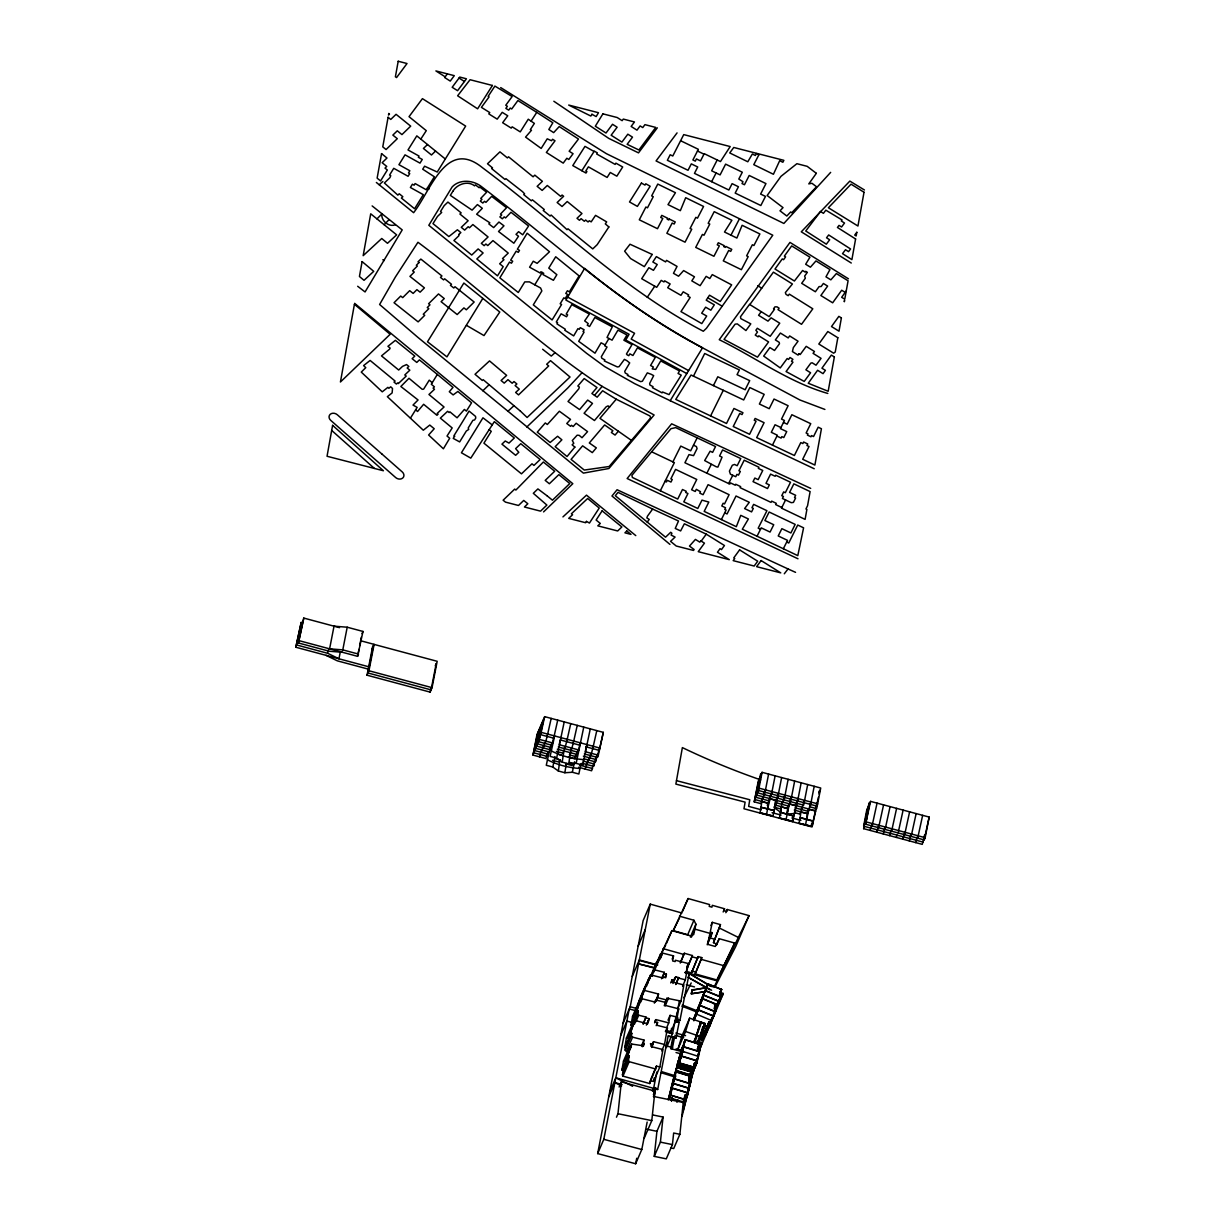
<?xml version="1.0" encoding="UTF-8"?>
<svg xmlns="http://www.w3.org/2000/svg" width="1225" height="1225" viewBox="0 0 1225 1225"><rect width="100%" height="100%" fill="white"/><g stroke="black" fill="none" stroke-linecap="round" stroke-linejoin="round"><path stroke-width="1.5" d="M555.109 758.52L560.009 759.822L558.34 771L564.863 772.745L572.335 772.255L578.843 774.001L581.063 763.527M564.572 747.173L562.183 762.088L568.691 763.833L576.163 763.359L582.687 765.104L590.282 728.86M566.317 763.466L564.863 772.745M571.08 748.919L568.691 763.833M761.016 807.275L774.139 810.537L761.016 807.275L762.425 797.628M768.841 799.91L767.539 809.021L768.121 803.34L761.598 801.594M777.584 795.592L778.549 793.371L775.103 808.316L780.662 812.282L793.586 815.988L780.57 812.497L781.152 806.831L787.66 808.577L787.078 814.242L788.487 804.595M793.693 815.773L792.514 821.485L779.483 817.994L781.979 802.85M818.392 797.291L813.14 821.225L800.109 817.733L801.41 808.638M805.637 824.747L808.025 809.832M616.466 1117.2L617.967 1113.724L621.351 1081.813L654.931 1091.092L651.792 1120.615L644.304 1137.979M653.354 1096.406L683.259 1102.5L679.875 1134.289L673.658 1133.018L672.433 1144.594L666.293 1158.85L654.257 1156.385L656.922 1131.303L663.062 1117.047L653.078 1115.01M654.257 1156.385L660.397 1142.144L663.062 1117.047M668.268 1035.845L676.093 1037.897L668.084 1036.258L657.687 1089.5L653.614 1088.412L656.83 1071.952M643.125 1024.268L646.019 1017.087L638.7 1015.219L637.704 1013.856L638.225 1010.916L637.23 1010.656L630.997 1025.126L631.993 1025.386M675.802 984.533L678.65 977.596L675.787 976.861L673.413 980.735M651.7 976.248L656.937 961.457L658.269 961.793L659.019 957.521L659.969 957.766L660.643 953.862L662.204 954.26L662.434 953.05L673.52 955.883L672.617 960.951L675.159 961.594L675.404 960.247L688.251 963.524L685.357 979.816L682.601 986.248M647.336 1024.207L649.128 1018.664L645.897 1017.837M646.662 986.018L650.613 974.87L663.108 978.04L663.276 977.091L665.742 977.718L666.4 974.151L664.103 973.553L662.021 978.377M656.508 1000.978L658.56 994.042L644.427 990.428L633.938 1016.704L632.544 1016.367L630.997 1025.126M674.791 977.519L674.317 980.276L672.066 979.709L670.688 982.925M624.735 1047.528L630.967 1033.058L631.809 1033.272L625.577 1047.743L624.735 1047.528L626.404 1038.034L638.225 1010.916M631.809 1033.272L631.396 1035.692L632.575 1037.146L626.343 1051.617L625.163 1050.162L625.577 1047.743M621.902 1069.992L628.134 1055.521L629.267 1055.812L623.035 1070.283L621.902 1069.992L623.494 1061.064L629.727 1046.594L631.12 1046.946L631.641 1044.037L643.615 1045.828L644.044 1043.455L642.007 1046.518M623.494 1061.064L624.888 1061.417L631.641 1044.037M630.967 1033.058L632.636 1023.564L633.892 1023.886L634.351 1021.42L635.959 1020.747L647.443 1023.656L647.964 1020.808L648.714 1020.992M628.134 1055.521L629.727 1046.594M637.23 1010.656L638.776 1001.897L640.17 1002.234L640.66 999.447L642.145 998.773L655.36 1002.142L655.743 999.937L665.604 1002.463L665.098 1005.357L678.711 1008.833L677.226 1017.163L670.994 1031.634L665.634 1030.271M638.194 1004.898L638.914 1000.871L640.047 1001.147L640.782 996.997L648.821 978.392L649.939 978.683M642.589 992.862L641.808 997.272L640.782 996.997M640.047 1001.147L647.014 982.527L648.04 982.802L648.821 978.392M652.037 976.264L652.787 971.992L660.643 953.862M643.385 1043.302L643.967 1040.04L632.575 1037.146M677.226 1017.163L670.09 1015.357L668.743 1022.875L655.957 1019.613L655.298 1020.287L655.038 1021.803L657.549 1022.446L657.044 1025.294L667.441 1027.959L664.501 1044.481L661.73 1050.912M623.035 1070.283L622.943 1076.147L649.694 1083.543L650.23 1080.572L653.614 1081.43L659.846 1066.96L662.939 1049.58L651.332 1046.625L650.444 1043.593L653.048 1044.251L653.507 1041.679L664.501 1044.481M653.614 1081.43L654.227 1077.954M649.694 1083.543L656.462 1066.102L659.846 1066.96M670.994 1031.634L671.576 1028.296M622.208 1074.892L628.44 1060.421L629.267 1055.812M644.427 990.428L645.146 986.401L646.279 986.676M664.103 973.553L664.317 972.328L654.472 969.817L655.268 965.3L656.217 965.53M664.226 1005.679L666.982 998.252L680.978 1001.101L683.856 984.946L671.683 981.853L672.066 979.709M626.404 1038.034L627.659 1038.341L637.704 1013.856M295.822 647.244L301.212 622.346L295.822 647.244L369.184 666.89L368.235 669.11L337.334 660.842L326.064 655.344M342.479 652.282L329.295 651.241L298.41 642.972L303.785 618.074L339.539 627.659M298.41 642.972L303.785 618.074M340.305 651.807L338.958 658.79L327.688 653.293L328.361 649.801M347.211 627.215L334.027 626.174L329.602 648.837L342.786 649.878L347.211 627.215L362.983 631.442L357.608 656.34L299.359 640.736M357.608 656.34L358.971 649.357M359.645 645.881L361.344 637.153M372.186 648.867L374.1 644.411L437.187 661.301L432.042 687.654L430.128 692.11L367.041 675.205L372.645 646.448M367.041 675.205L368.955 670.764L374.1 644.411M430.128 692.11L430.817 688.588M547.697 752.594L546.013 758.566L532.982 755.075L537.009 734.464L544.681 716.656L603.312 732.351L599.27 750.374L586.239 746.898L587.188 744.662M532.982 755.075L537.974 732.244M534.896 750.619L535.861 748.398L548.892 751.89L547.927 754.11L534.896 750.619L538.923 730.008M535.861 748.398L539.888 727.788M551.541 743.682L549.841 749.654L536.826 746.178L540.837 725.552M536.826 746.178L541.802 723.332M553.822 737.358L551.771 745.213L538.74 741.722L542.767 721.112M538.74 741.722L543.716 718.876M557.712 720.147L553.669 738.17L540.638 734.678L544.681 716.656M541.19 750.848L539.505 756.82M543.104 746.393L541.419 752.364M544.926 742.488L543.333 747.908M547.315 735.612L545.247 743.468M551.189 718.401L547.146 736.424M550.025 748.169L546.273 765.288L552.797 767.034L558.34 771M554.619 735.949L550.117 756.376L556.625 758.122L562.183 762.088M552.797 767.034L555.002 756.56M556.625 758.122L564.22 721.893M559.978 740.972L559.243 744.723L578.782 749.96L579.884 744.341M566.853 740.849L564.802 748.689M570.743 723.638L566.685 741.661M573.361 742.595L571.309 750.435M577.251 725.368L573.208 743.407M572.335 772.255L574.556 761.782M575.673 755.121L574.954 758.857L568.431 757.111M570.345 752.671L569.395 754.891L575.903 756.637L577.603 750.665M576.163 763.359L583.758 727.114M586.392 746.086L585.29 751.706L598.321 755.197L603.312 732.351M586.79 763.053L585.106 769.024M588.704 758.597L587.02 764.584M590.527 754.692L588.934 760.128M592.915 747.832L590.848 755.672M596.789 730.605L592.747 748.643M578.583 767.279L591.614 770.77L593.298 764.798M582.135 763.267L593.528 766.314L594.263 762.578M593.528 766.314L595.228 760.342M584.049 758.811L595.442 761.873L596.544 756.254M595.442 761.873L597.509 754.018M584.34 753.926L597.371 757.418L598.994 749.103M647.152 1122.054L641.793 1149.509L635.653 1163.75L597.662 1153.582L643.14 920.603L650.245 904.127L681.881 913.008M597.662 1153.582L603.803 1139.327L629.252 1008.971L636.571 1010.931M623.112 1023.227L630.201 1006.751L650.245 904.127M635.653 1163.75L636.724 1158.253M653.66 1094.844L655.084 1087.509M654.104 1096.896L655.896 1087.723M666.538 1047.574L667.548 1042.398M675.189 1020.456L672.479 1033.777L666.247 1032.108M674.577 1022.308L677.088 1013.397M677.992 1008.236L679.446 1000.748M670.626 1048.723L672.647 1038.402M675.924 1021.589L676.659 1017.853M673.75 1036.794L671.392 1048.814L683.657 1052.091M677.226 1021.635L677.961 1017.898M672.203 1049.029L674.562 1037.008M675.894 1038.356L679.14 1022.339L675.036 1021.237M675.802 1019.46L679.906 1020.548L689.216 973.339L710.5 986.324M691.283 993.781L705.309 991.638L691.283 993.781L692.14 989.892L706.197 987.672M691.467 993.322L692.14 989.892M705.309 991.638L706.167 987.763L691.957 990.336M689.445 1076.714L692.186 1069.639M682.019 1116.48L694.391 1066.424M692.875 1067.511L694.759 1068.093L696.703 1063.392L694.881 1062.841L691.742 1072.151L677.394 1067.817L685.143 1039.627L699.49 1043.976L698.372 1048.6L700.179 1049.151L696.703 1063.392L694.866 1062.902L689.124 1078.919M689.062 1079.271L694.223 1067.235L679.4 1063.132L677.93 1066.47L692.278 1070.818M699.429 1044.312L697.423 1049.366M708.249 1026.581L702.476 1040.193L707.912 1026.366L705.416 1031.282L702.323 1030.026M709.581 1022.308L702.476 1040.193M761.705 801.38L760.74 803.6L754.232 801.854L758.244 781.244L762.088 772.332L820.719 788.027L816.692 808.653L810.169 806.908L814.196 786.297M754.232 801.854L759.209 779.023M771.229 793.05L769.178 800.89L756.147 797.398L760.648 773.802M756.147 797.398L761.123 774.567M714.772 1007.762L716.717 1004.316L702.384 998.528L700.424 1003.229M762.088 772.332L758.061 792.942L803.661 805.162L807.688 784.551M759.944 812.772L773.067 816.034L759.944 812.772L761.123 807.045M764.722 791.304L762.654 799.144M764.568 794.688L768.596 774.077M767.631 808.791L766.559 814.288M771.092 796.434L775.119 775.823M775.456 801.119L774.721 804.856L787.66 808.577M772.975 816.248L774.139 810.537M774.047 810.751L777.737 794.78M777.599 798.179L781.627 777.569M784.26 796.526L782.208 804.381M784.123 799.925L788.15 779.314M787.078 814.242L790.768 798.271M790.63 801.671L794.658 781.06M792.514 821.485L797.291 800.017M797.153 803.416L801.165 782.806M799.037 823.231L800.201 817.519L813.232 820.995L812.16 826.492L799.037 823.231L812.16 826.492M803.799 801.763L801.747 809.618M806.617 819.479L810.322 803.508M811.792 823.001L811.072 826.722L743.973 808.76L745.122 802.145L675.863 784.092L682.371 747.602A612.592 502.418 23.3 0 0 760.664 779.881M812.068 826.722L815.728 810.873L757.096 795.178M815.146 811.226L816.738 803.018M819.02 794.014L819.755 790.263L818.79 792.483M924.691 834.638L922.272 844.362L863.64 828.667L867.668 808.056M863.64 828.667L869.107 802.834M864.59 823.858L863.625 826.079L866.703 810.276L870.546 801.38L929.178 817.075L925.151 837.686L924.186 839.906L865.57 824.211L869.582 803.6M865.57 824.211L870.546 801.38M871.848 824.44L870.163 830.412M877.054 803.125L872.077 825.956M878.371 826.186L876.671 832.158M883.577 804.871L878.585 827.702M884.879 827.932L883.194 833.903M890.085 806.601L885.108 829.447M891.387 829.662L889.702 835.649M896.608 808.347L891.616 831.193M903.116 810.092L898.139 832.939M904.418 833.153L902.733 839.125M909.624 811.838L904.647 834.684M910.941 834.899L909.241 840.871M916.147 813.584L911.155 836.43M917.448 836.644L915.764 842.616M922.655 815.329L917.678 838.16M924.186 839.906L929.178 817.075M680.61 962.574L684.331 953.264L692.431 955.546L686.612 969.664M714.91 987.074L735.704 946.573L749.042 915.626L727.221 909.501L726.808 911.461L724.128 910.696L724.542 908.766L712.322 905.321L711.924 907.174L709.214 906.408L709.597 904.571L688.113 898.537L673.229 930.648L687.7 934.706L693.932 920.251L679.462 916.178M685.923 971.272L691.528 972.849L698.143 956.603L701.803 957.613L695.188 973.875L716.962 979.985L734.709 943.051L719.259 938.717L715.293 946.481L707.606 944.322L709.673 934.644L711.388 935.119L711.664 933.817L711.924 932.562L710.224 932.072L712.292 922.333L720.468 924.615L713.471 942.653L716.747 944.276M691.528 972.849L698.143 956.603M693.932 920.251L695.907 924.186L693.718 934.491L691.007 935.961L671.943 930.617L656.768 963.095L665.711 945.088M695.188 973.875L701.803 957.613M713.471 942.653L720.468 924.615M709.765 989.739L688.327 977.412L689.262 973.553L712.337 986.829M575.321 758.459L576.087 755.151M674.883 1074.126L669.202 1097.661L683.489 1101.979L685.663 1094.89L687.485 1095.441L690.961 1081.2L689.154 1080.649L690.288 1076.025L675.924 1071.676M671.162 1090.48L676.2 1071.768M673.428 1081.216L675.143 1074.218M675.373 1073.268L682.095 1047.283L668.237 1099.882L673.98 1076.377L676.353 1070.788L690.701 1075.137L691.834 1070.497L693.656 1071.048L695.417 1063.821M670.458 1095.273L672.173 1088.259L687.792 1092.991L687.271 1095.135L685.449 1094.583L682.907 1102.653M685.449 1094.583L684.331 1099.223L670.519 1095.043L669.401 1097.723L674.439 1078.995L690.058 1083.727L687.883 1090.801M682.049 1047.513L674.408 1075.489L678.328 1063.867L677.287 1066.317M680.595 1054.602L677.333 1066.087M684.086 1042.077L678.42 1065.597L692.707 1069.93L694.667 1062.534L696.489 1063.086L697.01 1060.942L681.391 1056.21L677.456 1067.832M680.38 1058.431L683.657 1046.946L699.276 1051.678L698.204 1056.072M684.362 1042.153L682.647 1049.167L685.418 1039.703L684.3 1042.383M679.247 1064.096L693.013 1068.506L691.957 1070.956M679.4 1063.132L685.143 1039.627M692.753 1069.701L678.681 1065.444L683.657 1046.946M672.203 1097.447L671.377 1100.831L672.326 1098.611M671.637 1100.662L672.357 1097.723M672.54 1098.672L671.576 1100.892M681.575 1065.673L680.855 1068.613L681.804 1066.393M683.489 1101.979L685.663 1094.89M689.062 1078.26L690.563 1072.641L692.385 1073.192M679.737 1062.994L693.534 1067.174L688.817 1080.802L690.64 1081.353L689.062 1085.947M689.43 1077.28L691.252 1071.737M685.908 1097.462L685.326 1099.836L686.291 1097.615M697.683 1049.503L699.169 1044.113M683.657 1099.575L685.541 1100.142L687.317 1092.914M687.7 1091.322L688.572 1087.708M689.583 1083.803L689.078 1086.192L690.058 1083.727M689.828 1075.182L691.712 1075.749L693.472 1068.522M689.92 1083.65L686.505 1097.922L684.622 1097.34M692.462 1073.207L693.028 1070.834M686.75 1095.441L688.925 1088.351M694.361 1066.271L692.661 1073.513L690.778 1072.947M694.759 1068.093L695.968 1063.392M696.443 1061.707L697.102 1058.752M697.576 1057.083L698.219 1054.112M699.199 1051.617L695.723 1065.857L693.84 1065.291L694.881 1062.841M698.143 1056.302L697.071 1060.712L681.437 1055.981M767.539 809.021L770.127 798.669M682.662 1110.34L685.847 1097.677M690.395 1079.562L693.12 1068.705M694.422 1067.113L682.968 1111.657M697.377 1035.064L694.575 1042.613L698.143 1043.455L702.859 1026.657M694.452 1065.536L689.736 1081.614M682.754 1050.958L677.9 1049.289L681.957 1035.967L689.629 1018.159L701.588 1022.278L695.126 1039.811L696.703 1035.538M677.9 1049.289L685.571 1031.481L689.629 1018.159M696.413 1035.447L700.639 1021.941L704.987 1023.457L700.853 1036.748L696.413 1035.447L700.639 1021.941M700.746 1036.963L704.987 1023.457M699.107 1048.998L701.282 1042.352M699.062 1050.912L722.918 994.532M697.668 1055.843L702.201 1042.598L696.918 1041.189M697.362 1044.236L700.623 1035.37M698.143 1043.455L704.681 1025.693M693.319 1019.843L704.758 991.071M693.641 1019.231L707.744 983.767L721.663 989.448L719.917 993.858L721.678 994.577L715.048 1011.13M693.733 1020.149L705.263 990.765L720.622 997.028L721.678 994.577M704.222 993.215L708.004 983.874M693.794 1020.18L702.384 998.528M693.855 1020.823L696.413 1014.361M695.356 1016.811L699.904 1005.526L715.078 1011.712L708.831 1027.285M698.862 1007.976L702.645 998.635L701.496 1001.3M696.703 1042.98L697.469 1042.628L693.901 1041.939L696.642 1035.018M706.871 1031.128L705.095 1030.409L701.343 1039.489L707.254 1026.29L703.9 1024.927M698.418 1038.555L701.512 1039.811L704.222 1033.18L706.044 1033.915M719.442 994.838L721.311 989.555M710.776 1022.584L708.999 1021.864L701.512 1039.811M702.553 998.85L715.951 1004.316L714.206 1008.726L715.982 1009.446L715.17 1011.498L699.996 1005.312M705.416 1031.282L709.183 1022.186L710.944 1022.906L708.999 1027.607L707.162 1026.872M710.178 1022.722L704.911 1035.829L713.409 1015.908M716.043 1008.037L720.438 996.951M719.565 993.965L721.341 994.685L720.53 996.737L705.355 990.55M712.414 1017.868L705.095 1036.151L703.257 1035.401M708.999 1027.607L716.319 1009.339L714.558 1008.619L716.303 1004.209L714.895 1007.915M697.484 1049.029L699.49 1043.976L697.423 1048.876M697.821 1049.473L699.904 1044.083M714.634 1009.706L716.717 1004.316M688.802 1081.062L694.223 1067.235M697.745 1041.204L698.173 1040.117M698.709 1038.984L699.138 1037.897M699.904 1035.783L700.44 1034.65M697.255 1043.133L700.715 1034.467M701.144 1033.379L702.017 1031.22M702.446 1030.133L703.747 1025.647M709.688 1023.181L711.847 1018.082M713.287 1014.683L720.514 997.671M362.033 633.677L362.983 631.442M435.273 665.757L436.222 663.537L431.077 689.874L367.99 672.984L373.61 644.228L361.161 640.889M534.881 748.046L535.846 745.811M536.795 743.59L537.76 741.355M538.724 739.134L539.674 736.914M560.009 759.822L559.044 762.057L552.521 760.312M563.837 750.925L562.872 753.145L556.364 751.4M580.681 742.917L579.716 745.152L560.177 739.915M578.782 749.96L577.817 752.181L558.278 746.959M597.371 757.418L598.321 755.197M638.164 946.098L645.253 929.622M632.238 976.463L639.343 959.971L657.779 964.933M620.753 1035.324L626.878 1021.068L634.213 1023.028M638.914 1000.871L645.146 986.401M632.544 1016.367L638.776 1001.897M644.381 989.341L650.613 974.87M649.036 979.77L656.937 961.457M633.938 1016.704L640.17 1002.234M640.767 1001.989L642.145 998.773M654.119 971.44L659.969 957.766M666.4 943.48L671.943 930.617M660.352 957.873L662.434 953.05M660.137 959.068L662.204 954.26M627.659 1038.341L633.892 1023.886M682.57 911.4L688.113 898.537M634.581 1023.962L635.959 1020.747M635.928 1021.65L638.7 1015.219M625.163 1050.162L631.396 1035.692M609.683 1092.042L615.808 1077.801L657.687 1089.5M608.733 1096.85L614.873 1082.609L622.116 1084.538M624.888 1061.417L631.12 1046.946M661.546 978.76L664.317 972.328M643.263 1023.518L646.019 1017.087M672.142 959.098L673.52 955.883M665.007 977.366L666.4 974.151M622.943 1076.147L629.175 1061.677L628.44 1060.421M654.364 1003.153L655.743 999.937M655.084 1002.081L658.56 994.042M619.115 1087.019L621.351 1081.813M646.356 1025.095L649.128 1018.664M641.885 1044.864L643.967 1040.04M642.65 1046.671L644.044 1043.455M690.364 937.048L695.907 924.186M680.181 962.911L684.331 953.264M691.405 937.156L694.866 929.117L711.664 933.817L707.514 943.464M654.579 1022.829L655.957 1019.613M672.923 983.491L675.787 976.861M664.899 1003.076L666.982 998.252M656.171 1025.662L657.549 1022.446M665.114 1005.97L668.574 997.931M756.131 794.826L757.081 792.59M675.878 984.027L678.65 977.596M651.44 1046.502L653.507 1041.679M651.654 1047.467L653.048 1044.251M686.873 966.739L688.251 963.524M686.888 968.408L692.431 955.546M764.553 792.116L765.518 789.88M668.008 1020.18L670.09 1015.357M666.66 1027.698L668.743 1022.875M688.327 977.412L711.603 990.244M710.913 925.549L712.292 922.333M666.048 1031.174L667.441 1027.959M677.517 1009.14L680.978 1001.101M771.076 793.861L772.026 791.626M676.629 1013.657L678.711 1008.833M708.463 940.601L711.924 932.562M707.223 944.766L711.388 935.119M767.248 805.346L768.213 803.11L755.182 799.634M650.919 1078.965L656.462 1066.102M723.163 911.982L724.542 908.766M667.212 1045.997L672.663 1033.333L665.343 1031.373M725.828 912.717L727.221 909.501M679.14 1022.339L674.837 1021.681M679.906 1020.548L675.986 1019.016M776.65 800.415L775.685 802.635L788.716 806.127L789.681 803.891M652.435 1091.138L653.798 1087.968M716.487 945.149L719.259 938.717M653.43 1094.553L654.931 1091.092M784.092 797.337L785.057 795.117M781.244 806.601L780.279 808.837L773.771 807.091M701.312 999.784L703.349 994.868L719.029 1001.254L715.078 1010.273M779.483 817.994L792.621 821.271M696.52 1011.773L698.862 1006.169M700.715 1002.05L701.864 999.386M702.461 997.64L703.609 994.976M697.592 1009.844L699.215 1006.062M694.942 1016.52L696.091 1013.856M696.841 1012.294L697.99 1009.63L713.685 1016.015M695.953 1014.545L698.25 1009.737M681.253 1050.039L682.371 1047.375L679.538 1057.053M790.615 799.083L791.564 796.862M681.253 1053.714L682.31 1051.264L698.418 1056.379M678.145 1061.6L679.247 1058.936M680.304 1056.195L682.57 1051.356M677.257 1063.851L679.523 1059.013M681.468 1054.021L682.524 1051.571M678.42 1061.692L679.462 1059.242M713.976 987.319L749.042 915.626M716.962 979.985L734.709 943.051M786.098 819.525L787.17 814.028L794.642 813.538L798.088 798.608L797.123 800.828M671.086 1088.244L673.092 1083.329L689.262 1088.213L688.144 1090.893M672.249 1086.085L673.352 1083.405M680.595 1068.782L681.605 1066.332M681.069 1068.92L682.019 1066.699M693.901 1041.939L694.866 1039.703M796.189 805.637L795.224 807.872L808.255 811.348L809.22 809.128M694.575 1042.613L698.342 1043.011M701.297 1032.476L704.176 1025.8M686.138 1070.206L687.103 1067.986M720.269 992.005L721.403 989.341M719.565 994.332L721.663 989.448M714.91 1006.766L715.951 1004.316M698.112 1046.563L699.23 1043.884M705.095 1030.409L704.038 1032.843L705.814 1033.563M708.999 1021.864L707.958 1024.314L709.964 1025.386M708.127 1024.636L709.183 1022.186L702.538 1039.841M803.646 802.574L804.595 800.354M719.473 999.187L721.341 994.685M716.747 1006.062L719.442 999.416M719.733 999.294L720.79 996.844M711.021 1020.425L712.062 1017.99M715.247 1010.594L717.207 1005.878M800.783 811.838L799.833 814.058L794.948 812.757M706.626 1031.527L709.505 1024.437M714.022 1014.162L715.982 1009.446M714.374 1014.055L716.319 1009.339M722.781 994.608L723.255 993.49L719.779 992.143M676.92 1102.27L677.884 1100.035M698.801 1051.739L700.179 1049.151M696.198 1061.003L697.224 1058.553M696.535 1060.85L698.48 1056.164M688.894 1078.612L690.288 1076.025M696.474 1061.08L697.438 1058.859M689.644 1077.587L690.701 1075.137M694.024 1068.368L691.497 1075.443L693.442 1070.742L691.62 1070.191M696.229 1063.468L697.285 1061.018M693.182 1071.125L694.238 1068.675M694.544 1067.787L696.489 1063.086M691.712 1075.749L693.656 1071.048L691.834 1070.497M810.154 804.32L811.118 802.099M689.338 1086.024L690.395 1083.574M683.274 1101.673L684.331 1099.223M688.067 1093.068L686.214 1097.585L684.407 1097.033M685.541 1100.142L687.485 1095.441L685.648 1094.951M679.875 1134.289L673.735 1148.529L670.626 1147.902M865.539 821.638L866.504 819.403M896.21 837.379L897.175 835.159M924.171 837.333L925.135 835.098M785.562 499.968L781.489 508.145L805.101 519.385L806.892 509.416L805.943 508.972L807.566 505.711L810.108 491.593L793.846 483.844L789.589 492.404L795.653 495.298L794.535 497.549L795.592 498.054L793.417 502.418L791.243 502.679L782.438 498.483L783.433 496.477L781.764 495.681L783.648 491.914L785.317 492.71L790.523 482.252L775.701 475.208L775.165 476.28L770.586 474.106L766.008 483.324L769.346 484.901L767.524 488.545L753.038 481.639L754.83 478.056L758.168 479.649L762.746 470.461L758.352 468.379L758.933 467.23L744.188 460.202L738.92 470.767L740.329 471.441L738.507 475.116L736.945 474.366L735.75 476.724L730.406 474.167L729.411 471.12L732.32 465.255L734.525 464.443L737.19 465.714L740.757 458.563L722.582 449.927L719.565 455.991L722.046 457.17L717.881 467.108L716.212 466.771L704.651 460.554L710.132 451.198L712.628 452.377L715.522 446.558L675.725 427.617L670.978 428.673L631.886 475.377L632.376 477.459L677.731 499.065L682.493 489.51L686.245 491.302L685.678 492.435L687.945 493.522L683.795 501.821L697.791 508.498L701.971 500.137L708.816 502.066L704.176 511.392L736.332 526.689L740.757 515.342L748.398 518.971L742.319 529.231L797.797 555.629L803.585 527.822L797.72 525.035L788.762 543.012L786.71 542.017L783.357 548.754M673.229 930.648L679.523 917.816M772.47 445.104L777.37 435.212L771.306 432.318L775.042 424.753L780.938 427.556L784.444 420.481L781.504 419.088L788.119 405.705L774.032 399.028L769.223 408.691L765.043 406.7L759.393 404.02L764.17 394.343L749.838 387.559L743.697 399.962L691.053 375.018L675.756 399.411L726.517 423.483L733.959 408.461L742.947 412.718L742.013 414.571L739.716 413.483L733.239 426.53L749.577 434.293L756.07 421.155L754.232 420.267L755.121 418.445L764.094 422.686L756.667 437.631L794.382 455.501L800.798 442.577L802.865 443.557L803.631 442.026L807.719 443.971L806.938 445.517L809.021 446.497L802.697 459.283L814.885 465.071L821.424 428.75L818.178 427.203L813.553 436.529L811.547 435.595L810.95 436.789L807.397 435.105L807.995 433.895L806.127 433.007L810.751 423.682L791.855 414.724L787.185 424.172L783.495 422.426M683.887 997.778L691.206 982.94M714.65 1011.084L723.255 993.49M693.457 376.152L704.697 353.489L739.395 369.935L737.052 374.651L749.7 380.638L745.168 389.764L717.789 376.779L713.394 385.599M697.178 437.815L690.686 450.8L680.763 446.084L672.877 461.886L651.93 451.933M710.592 415.933L723.286 390.3M780.938 427.556L780.417 428.612L786.726 431.598L783.786 437.555L781.826 436.636L781.121 438.075L776.926 436.1M660.321 490.781L674.378 462.606L672.877 461.886M706.871 473.187L711.266 464.413M721.372 519.584L726.103 510.059L724.725 509.401L725.552 507.747L721.801 505.971L723.133 503.245L724.526 503.919L729.105 494.686L708.081 484.671L703.073 494.701L699.781 493.139L700.486 491.7L696.321 489.326L695.233 491.485L691.62 489.755L696.765 479.465L675.587 469.389L670.871 478.837L672.265 479.48L670.978 482.053L667.288 480.307L666.477 481.946L665.068 481.272M757.05 536.228L761.23 527.853L770.066 532.063L773.741 524.729L764.89 520.518L769.132 512.004L795.163 524.392L790.891 532.967L781.872 528.664L778.227 535.953L787.537 540.378L786.71 542.017M693.488 445.18L696.413 446.574L697.071 448.595L693.564 455.623L688.986 454.597L684.913 462.744L728.615 483.538L732.749 475.285M680.625 140.722L698.357 149.312L692.891 159.97L695.31 161.133L696.428 158.928L700.516 160.919L704.222 153.676L720.468 161.562L730.192 146.556L683.734 134.612L672.785 156.004L670.197 154.763L667.365 160.291L688.021 170.29L691.313 163.874L697.714 166.983L694.468 173.368L728.86 190.028L732.106 183.658L738.43 186.736L735.184 193.091L760.832 205.524L765.487 196.413L760.618 194.055L765.962 183.597L749.195 175.466L744.448 184.745L742.028 183.566L742.962 181.713L738.813 179.034L742.304 172.22L725.613 164.135L720.101 174.899L711.664 170.811L717.207 159.97M711.633 181.683L716.104 172.955M730.957 235.169L736.868 238.048L742.12 225.293L759.883 233.975L753.926 245.505L752.364 244.755L746.622 255.841L748.184 256.607L741.385 269.699L723.286 260.848L728.707 250.421L730.697 251.401L731.754 249.333L725.812 246.424L725.307 247.389L723.745 246.623L724.251 245.674L718.294 242.749L717.237 244.832L719.351 245.858L713.93 256.285L695.723 247.389L702.415 234.434L704.023 235.215L709.765 224.083L708.188 223.302L714.206 211.665L731.892 220.301L724.511 232.015L730.957 235.169L739.487 218.754L772.776 235.215L706.442 328.285L703.318 331.255C621.626 288.457 555.752 222.414 482.451 167.702C446.222 138.149 431.093 190.242 413.621 212.691L376.366 182.479M605.119 344.945L604.66 345.756L607.033 347.027L601.322 356.735L601.858 358.297L604.874 359.905L604.277 360.931L617.369 366.949L619.023 366.688L624.413 359.354L626.924 360.701L629.696 362.906L624.735 371.359L625.24 373.028L627.904 374.452L627.353 375.386L640.598 381.618L642.39 381.251L647.321 372.859L651.103 374.253L653.675 375.631L649.663 383.425L649.878 384.987L653.032 386.671L652.435 387.697L662.067 392.858L662.572 392.015L669.049 394.603L681.253 375.156L678.053 373.441L679.507 370.945L660.719 360.916L655.697 369.445L652.221 368.893L653.338 366.995L650.552 365.494L655.298 357.394L637.444 347.854L632.942 355.495L629.864 353.857L628.762 355.694L627.139 354.837L626.48 353.979L632.008 344.577L623.877 340.228L626.955 334.976L617.951 330.153L612.071 340.167L607.033 337.472L612.286 326.861L594.829 317.52L589.577 326.493L587.265 325.253L588.23 323.599L584.677 320.889L589.378 314.059L571.753 304.642L566.21 314.105L567.65 314.886L566.562 316.754L561.096 313.83L556.288 321.991L557.589 322.696L556.916 323.844L565.337 329.249L564.771 330.229L573.668 335.895L577.924 328.637L579.241 329.341L580.252 327.657L584.111 329.739L583.039 331.546L584.08 332.113L578.69 341.316L594.998 353.183L601.092 342.801L605.119 344.945L608.932 338.498M357.669 286.267L365.065 291.948L402.213 229.902L372.14 205.922M482.788 298.441L446.941 356.873L427.494 341.79L463.862 283.052L499.769 312.038L483.998 335.573L466.434 325.329M534.774 284.797L542.292 272.501L543.701 273.282L542.935 274.538L553.409 280.295L556.854 274.676L548.769 268.091L555.706 256.775L579.103 275.885L569.349 291.826L567.405 290.754L565.782 293.433L567.696 294.49L565.184 298.594L563.822 297.843L560.177 303.769L561.571 304.52L552.107 319.939L533.304 304.872L541.863 290.922L540.593 288.013L529.43 281.873L524.775 281.903L518.282 292.499L499.846 277.845L509.493 262.104L511.468 263.207L512.693 261.231L510.687 260.113L516.184 251.171L518.282 252.335L519.492 250.375L517.379 249.211L527.163 233.24L549.504 251.753L537.132 263.344L533.258 261.216L529.598 267.203L540.148 273.007L540.914 271.751L542.292 272.501M686.781 373.594L625.745 340.045L629.099 334.272L565.919 300.094L584.616 268.352A612.592 502.418 23.3 0 0 702.538 347.808C620.662 305.224 553.332 241.126 480.307 185.725C472.054 179.998 459.467 179.218 452.163 186.904L428.811 225.293L586.484 353.229L604.721 366.597L634.627 383.624L670.197 400.713L702.538 347.808L799.925 399.993L824.9 409.441M415.612 409.854L417.572 411.478L423.636 404.281L436.942 415.29L438.091 414.203L437.172 413.438L444.047 406.991L428.949 394.496L434.492 389.274L433.083 388.111L434.431 386.855L431.307 384.252L437.34 374.421L419.409 359.89L416.776 362.432L412.136 358.68L414.8 356.108L395.369 340.336L387.927 346.323L390.132 348.099L389.596 349.156L381.496 355.893L398.692 370.027L402.535 366.382L406.547 364.575L408.828 366.443L407.19 368.005L409.824 370.18L404.801 374.942L406.21 376.09L398.355 383.547L397.589 382.935L396.395 384.053L394.006 382.078L395.093 381.052L370.118 360.441L363.595 365.601L365.77 367.653L361.268 372.094L382.246 391.832L387.881 387.36L388.861 388.279L390.714 386.809L392.521 388.493L392.123 392.919L387.36 396.686L423.299 430.22L429.776 425.06L434.217 428.735L428.612 434.998L443.389 448.794L449.697 438.244L447.033 436.039L452.178 427.938L440.342 418.123L447.615 411.294L449.116 412.534L449.866 411.814L457.078 417.802L464.382 409.441L466.403 411.11L471.564 402.811L457.874 391.464L453.143 394.909L449.299 391.724L453.005 387.422L437.34 374.421M420.803 139.099L416.806 135.868L408.002 149.955L419.057 156.08L418.337 157.275L422.273 159.464L419.991 163.139L405.031 154.84L398.937 164.686L409.839 170.75L408.492 172.924L409.732 173.613L408.093 176.278L393.746 168.315L389.581 175.037L390.744 175.68L389.933 177.656L384.39 183L397.849 195.127L399.243 193.78L402.841 196.704L401.402 198.067L414.586 208.755L423.314 194.668L410.39 187.486L412.396 184.209L414.142 185.174L415.122 183.566L426.315 189.783L434.37 176.767L422.717 169.218L424.585 166.187L437.248 172.036L465.653 126.098L422.426 98.643L409.028 116.681L426.285 130.662L420.803 139.099L445.318 159.005M410.498 418.047L417.158 407.389L413.009 405.077L418.062 399.978L400.851 386.488L408.966 378.28L422.242 389.336L423.62 389.152L429.24 380.163L432.257 382.721M581.844 170.719L594.293 151.134L597.341 152.865L596.636 153.952L615.134 164.395L615.899 163.155L622.683 166.983L616.849 176.186L610.28 172.48L607.125 177.441L588.398 166.86L585.795 170.964L586.913 171.592L585.979 173.062L572.779 165.589L584.983 146.372L594.064 151.487M492.236 424.907L482.956 417.802L461.427 452.775L470.783 458.135L494.333 421.66L514.316 437.983L508.972 443.098L505.236 441L501.944 444.139L515.648 455.317L518.803 452.285L515.618 448.61L520.778 443.71L540.133 459.528L533.962 465.423L532.002 463.8L521.467 473.845L483.921 443.174L491.256 431.338L489.173 429.638M531.16 121.015L536.78 112.363L552.843 122.76L548.831 129.498L553.654 132.622L559.228 126.573L578.491 139.037L569.15 151.242L573.07 153.707L568.783 159.48L566.838 158.255L563.224 163.124L546.35 152.451L555.017 140.783L552.613 139.267L551.526 140.722L547.223 138.823L541.174 148.439L525.556 137.093L531.482 130.263L530.333 129.605L534.376 123.403L528.266 119.208L520.257 131.887L512.173 126.818L511.223 128.104L502.648 122.73L507.747 115.778L502.219 112.332L497.212 119.147L488.79 113.879L489.755 112.578L481.41 107.356L489.051 96.928L488.163 96.362L494.885 86.087L512.157 96.545L505.757 105.258L507.38 106.284L505.864 108.367L508.697 110.158L510.228 108.06L511.713 108.994L517.899 100.542L536.78 112.363M707.805 297.797L706.228 300.202L714.313 304.841L710.837 310.185L705.615 307.184L701.695 313.187L706.687 316.05L701.787 323.599L680.962 311.609L690.18 297.445L687.899 296.113L688.664 294.934L683.213 291.81L680.932 295.317L667.702 287.707L670.136 283.955L664.685 280.831L663.965 281.949L661.224 280.387L656.707 287.339L641.701 278.718L648.867 267.693L653.446 270.327L657.228 264.523L652.848 261.997L656.355 256.607L665.573 261.905L666.553 260.374L677.058 266.422L673.474 273.313L678.558 276.222L683.627 270.572L694.468 276.804L691.803 280.877L700.118 285.67L706.167 276.345L709.796 278.534L712.261 274.614L731.647 284.858L720.254 301.488L709.505 295.194L707.805 297.797L722.061 306.127M647.259 297.292L654.732 286.221M845.189 292.392L841.667 297.292L844.76 299.191L848.083 280.785L836.369 273.558L830.856 279.851L825.972 276.85L829.953 269.577L815.957 260.925L810.429 267.188L805.667 264.248L809.939 257.204L791.672 245.919L784.352 256.117L785.592 256.882L783.571 259.7L782.27 258.904L774.996 269.041L794.397 281.015L802.589 270.48L805.177 272.088L805.728 271.307L807.352 272.317L804.626 276.13L805.361 278.182L801.686 283.312L815.375 291.764L819.081 286.604L821.163 286.528L823.384 283.465L827.625 286.099L820.857 295.531L832.663 302.805L841.697 290.233L845.189 292.392L846.261 290.892M848.435 278.795L789.972 242.412L719.259 339.723C755.442 357.348 788.747 382.246 827.794 393.439M749.838 304.566L773.404 272.149L792.422 284.001L785.332 292.591L786.006 294.337L788.196 295.684L789.329 294.138L812.803 308.792L801.533 324.303L778.013 309.634L779.1 308.164L777.018 306.863L774.935 306.847L773.542 308.746L774.476 309.328L769.162 316.617L749.532 304.367L740.451 316.816L740.849 318.638L750.787 323.859L745.933 330.551L737.327 323.905L735.107 324.166L724.036 339.386L757.509 357.164L768.58 341.928L758.811 335.818L758.061 336.844L755.258 335.083L757.479 332.052L755.856 330.275L757.31 328.269L770.203 336.293L779.743 323.201L771.122 317.826L767.983 321.134L758.581 315.284L761.215 311.655M647.229 522.141L649.219 519.415L646.846 517.93L647.474 516.138L652.649 509.064L678.512 521.008L675.251 528.45L680.641 530.93L684.346 523.795L706.274 534.161L724.45 545.523L721.494 549.581L720.04 548.662L717.452 552.245L729.304 559.657L698.235 551.663L704.452 543.165L700.761 540.837L699.812 542.154L695.433 539.413L689.476 546.059L694.131 549.55L693.472 550.438L676.231 546.013L670.565 541.358L675.082 537.071L671.116 535.095L671.897 533.243L670.718 532.278L665.543 537.193L615.333 495.727L618.028 492.358L652.649 509.064M701.19 541.113L706.274 534.161M445.165 76.823L444.644 77.527L450.249 81.08L454.291 75.659L435.886 70.927L445.165 76.823L447.355 73.883M459.023 78.063L459.758 77.068L466.434 78.783L457.583 90.696L452.178 87.281L459.023 78.063L464.428 81.493M677.058 132.897L656.064 160.934L783.878 223.455L830.657 172.373M657.32 127.829L638.501 152.865L608.81 138.425L553.838 101.246M784.291 573.775L788.043 568.951L795.561 572.351M631.426 440.403L599.928 418.322L616.252 399.212L650.016 416.01L650.613 417.893L609.147 466.511L584.264 470.063L571.08 459.375L582.625 445.839L592.303 452.622L596.33 447.875L589.302 442.96L604.645 424.952L612.883 430.741L611.382 432.502L615.057 435.074L618.334 431.231M609.652 406.96L608.075 405.858L606.176 406.807L594.462 420.527L584.08 413.254L592.487 403.423L587.709 400.07L579.578 409.594L568.017 401.478L578.797 388.846L579.348 387.054L577.832 385.998L584.187 378.556L596.988 387.529L591.905 393.501L594.523 395.338L602.149 386.396L654.119 414.984L608.917 468.501L583.406 473.126L417.694 337.197L379.612 304.504L395.353 277.08L417.955 242.274C480.491 288.778 536.994 343.505 602.149 386.396M581.661 373.135L567.68 388.08L526.827 427.004M388.938 219.765L384.114 224.696L370.716 213.808L363.167 255.673L381.756 238.492L387.498 243.3L396.64 234.863L384.114 224.696M376.978 218.892L381.771 214.038C381.128 220.868 388.692 227.283 395.277 224.849M489.127 384.711L482.818 390.79M435.549 151.073L431.476 154.993L423.421 148.47L427.51 144.55M543.563 511.912L572.81 483.691L354.592 303.325M507.839 411.37L513.979 405.689M562.949 516.904L586.499 495.145L635.79 535.616M555.032 352.723L551.265 356.077L542.629 349.248M379.214 184.761L382.874 181.484M628.119 1035.891L629.727 1035.217M617.967 1113.724L651.792 1120.615M646.938 1129.251L656.922 1131.303M660.397 1142.144L672.433 1144.594M678.573 978.101L685.357 979.816M657.902 997.763L666.66 1000.013M652.787 971.992L653.737 972.237M676.476 780.647L749.792 799.757L748.643 806.387L761.261 809.771M342.786 649.878L358.558 654.104M296.787 645.008L327.688 653.293M368.955 670.764L432.042 687.654M541.588 732.458L600.219 748.153M866.519 821.99L925.151 837.686M770.035 798.884L776.543 800.629M789.574 804.121L796.097 805.866M809.128 809.357L815.636 811.103M864.605 826.446L923.237 842.142M539.689 739.487L552.72 742.978M794.275 810.092L807.306 813.584L800.691 812.053M537.775 743.942L550.806 747.434M557.329 749.179L576.868 754.416M583.376 756.162L596.407 759.638M551.189 750.879C561.678 756.147 572.014 758.719 583.758 759.607M558.661 754.508L561.923 755.381M583.085 761.047L594.493 764.094M772.087 812.665L781.091 815.084M791.901 817.978L800.92 820.382M533.947 752.854L546.978 756.346M569.778 762.44L573.024 763.313L572.075 765.533L565.552 763.803M579.548 765.058L592.578 768.55M547.345 759.791C557.85 765.043 568.186 767.631 579.915 768.504M685.112 972.252L716.809 980.735M639.144 960.431L655.635 964.841M684.928 972.696L689.032 973.798M655.145 967.827L638.47 963.861L654.962 968.271M686.352 984.747L694.483 986.921M630.201 1006.751L635.698 1008.221M675.848 1033.058L685.587 1035.661M698.924 1039.244L703.15 1040.377M674.898 1035.293L683.688 1037.636M676.032 1052.535L682.356 1054.235M692.86 1067.572L694.697 1068.062M603.803 1139.327L641.793 1149.509M629.175 1061.677L655.926 1069.073M691.911 971.073L695.57 972.083M709.336 937.722L714.236 939.085M663.001 948.625L684.071 954.535M701.42 959.405L723.194 965.514M692.156 956.802L697.76 958.379M685.097 1039.857L699.444 1044.19M698.036 1048.753L699.858 1049.304L699.337 1051.448L683.703 1046.717M693.626 1064.984L695.433 1065.536M678.987 1064.02L693.335 1068.368M680.641 1068.552L691.803 1071.921M676.675 1070.65L690.487 1074.83M675.878 1071.906L690.226 1076.254M674.485 1078.766L690.119 1083.497M673.03 1083.543L689.2 1088.443M672.219 1088.045L687.853 1092.761M670.182 1095.196L684.545 1099.529M665.435 1045.507L672.571 1047.727M676.139 1048.83L681.483 1050.499M661.684 1071.63L675.955 1076.071M661.194 1072.748L675.465 1077.173M685.571 1031.481L697.025 1035.431M700.547 1022.155L704.88 1023.671M696.504 1035.232L700.853 1036.748M682.371 1005.036L697.99 1011.146M681.881 1006.154L697.5 1012.263M707.652 983.981L721.586 989.662M703.257 995.083L718.952 1001.468M714.282 1004.439L717.023 1005.557M714.359 1007.103L716.303 1008.144M697.898 1009.844L713.593 1016.229M696.504 1014.147L711.587 1020.548M703.946 1025.187L707.438 1026.611M702.752 1027.331L706.197 1028.74M702.905 1027.637L706.381 1029.061M705.278 1030.73L707.039 1031.45M701.787 1029.551L705.248 1030.96M699.383 1036.335L702.476 1037.59M788.043 568.951L617.078 489.74L611.964 496.002L669.952 544.405M810.69 488.392L671.652 423.819L627.139 478.531L797.996 558.784M814.227 468.746L670.197 400.713M760.511 529.292L758.198 528.189L766.927 510.702L753.62 504.378L751.951 507.747L753.329 508.406L751.583 511.897L744.616 508.574L749.287 502.311L736.026 496.002L727.068 513.964L724.725 512.846M781.795 507.517L775.655 504.577L776.267 503.322L771.673 501.132L771.03 502.388L740.099 487.657L740.62 486.601L735.72 484.258L735.26 485.177L730.437 482.88L729.809 484.105L728.615 483.538M697.469 151.012L703.977 154.166M739.487 218.754L606.406 153.676L500.703 87.588M427.403 188.037L429.179 188.91M719.703 928.183L737.726 937.11M615.808 1077.801L632.605 1086.269M614.873 1082.609L621.58 1085.993M382.828 259.746L384.313 260.542M567.696 297.108L634.565 333.277L631.197 339.065L688.588 370.608M864.437 189.982L849.844 181.101L801.288 231.816L851.283 263.023M616.252 399.212L602.623 390.775L597.157 397.176L594.523 395.338M757.816 285.685L761.69 288.258M331.699 430.434L374.406 468.44M458.9 234.434L458.885 235.751L453.908 240.498L471.732 255.045L478.133 248.92L483.109 252.978L476.847 258.965L497.503 275.855L503.184 266.652L499.662 263.773L503.934 259.7L502.526 258.552L508.237 253.085L492.955 240.605L487.78 245.567L485.881 244.02L484.151 245.674L481.348 243.377L488.071 236.961L472.865 224.542L469.481 227.773L468.195 226.717L464.658 230.101L461.274 227.329L468.134 220.745L459.911 214.038L461.136 212.859L447.921 202.079L444.17 205.662L440.541 211.466L441.689 212.43L437.478 216.473L432.976 223.624L448.871 236.578L457.415 229.779L460.845 232.582L458.9 234.434M332.603 425.351L327.044 456.267L383.394 470.752L332.603 425.351M354.423 304.29L340.428 382.001L390.147 334.287L354.423 304.29M362.11 261.599L359.43 276.483L364.024 280.326L373.732 271.337L362.11 261.599M381.557 153.63L377.132 178.146L380.577 180.933L387.33 169.999L385.002 168.116L386.733 166.432L382.139 162.711L386.978 158.025L381.557 153.63M388.095 117.278L382.767 146.877L386.059 149.542L397.298 138.685L392.858 135.102L397.283 130.815L401.953 134.597L410.697 126.144L396.058 114.308L390.76 119.438L388.095 117.278M388.784 113.527L388.509 115.058L389.489 114.109L388.784 113.527M398.202 61.25L395.399 76.792L396.594 77.558L407.022 63.516L398.202 61.25M834.363 356.934L828.177 391.265L808.255 383.257L817.58 370.272L823.047 373.656L825.405 370.348L821.944 368.204L831.362 355.082L834.363 356.934M837.823 337.717L835.236 352.065L833.612 353.183L818.821 344.026L827.824 331.531L837.823 337.717M841.391 317.918L839.002 331.194L831.515 326.554L838.849 316.356L841.391 317.918M844.53 300.447L844.331 301.58L844.53 300.447M855.601 238.982L851.896 259.639L842.524 253.652L845.51 249.716L848.542 251.661L850.563 248.966L828.682 234.955L826.538 237.788L829.662 239.778L826.339 244.188L805.744 231.004L820.49 211.466L823.43 213.349L825.818 210.179L842.08 219.979L841.315 220.99L844.515 223.042L841.56 226.993L839.018 225.385L837.441 227.467L855.601 238.982M856.811 232.291L856.153 235.966L854.728 235.047L856.811 232.291M864.023 192.248L857.944 226.028L828.391 207.745L851.038 184.163L864.023 192.248M758.995 788.134L758.045 790.37L816.677 806.065L817.626 803.83L758.995 788.134M669.263 219.015L668.789 219.979L667.227 219.214L667.717 218.264L661.776 215.37L660.719 217.422L662.802 218.448L657.503 228.708L639.297 219.811L645.897 207.025L647.489 207.821L653.262 196.689L651.654 195.908L657.779 184.072L675.45 192.708L667.993 204.621L680.35 210.669L685.694 197.715L703.563 206.458L697.5 218.157L695.846 217.361L690.104 228.447L691.742 229.243L685.051 242.183L666.859 233.286L672.173 223.027L674.179 224.007L675.235 221.939L669.263 219.015M758.888 154.779L753.773 164.655L773.419 174.272L779.682 160.705L782.867 162.267L783.862 160.337L733.76 147.475L729.732 152.941L747.801 161.777L752.364 153.998L755.381 155.483L756.392 153.554L758.888 154.779M591.935 114.277L590.848 116.053L568.691 105.059L598.489 112.715L596.162 116.574L591.935 114.277M602.899 113.848L595.319 126.221L606.007 133.02L612.531 124.276L617.124 127.216L611.137 135.24L621.917 142.1L627.828 134.183L632.498 137.154L627.154 144.32L638.899 149.986L655.743 127.431L644.947 124.644L642.757 127.584L640.139 125.93L636.985 130.156L631.135 126.435L634.473 121.964L623.311 119.085L622.132 120.662L617.186 117.523L602.899 113.848M454.613 436.177L453.25 438.397L459.635 441.919L466.327 431.016L468.7 429.439L468.21 427.984L472.927 420.282L474.565 419.976L475.759 418.062L475.53 416.393L469.068 411.095L453.908 435.794L454.613 436.177M586.423 521.391L585.611 522.723L568.706 518.374L572.565 514.745L571.401 513.78L587.648 498.483L599.224 508.038L589.455 523.06L586.423 521.391M452.837 191.33L450.325 195.372L472.1 210.149L477.428 204.575L482.313 208.296L476.647 214.207L489.847 222.812L488.821 223.899L493.66 227.59L498.958 222.031L503.965 225.829L498.529 231.51L513.857 243.224L518.497 236.241L516.016 234.343L518.588 231.678L522.692 234.802L528.572 226.012L510.993 212.262L505.558 217.943L504.179 216.886L502.327 218.816L499.877 216.932L501.714 215.003L500.489 214.069L506.538 207.729L491.654 196.368L485.927 202.37L484.518 201.298L482.818 203.044L480.277 201.099L481.946 199.338L480.736 198.404L486.616 192.233L479.817 187.042L479.143 187.716L475.453 184.898L474.534 185.848C467.843 180.32 456.925 184.225 452.837 191.33M492.404 85.459L477.612 108.811L457.629 95.78L470.063 79.717L492.404 85.459M641.425 183.076L629.512 201.957L637.398 206.397L650.153 186.231L645.805 183.781L644.978 185.082L641.425 183.076M652.19 254.433L644.35 266.652L630.584 258.536L624.643 251.202L630.018 244.234L652.19 254.433M602.118 510.84L596.131 520.043L600.296 523.442L597.785 525.847L617.691 530.961L621.871 526.949L602.118 510.84M608.856 226.931L597.188 244.663L592.762 248.905L567.956 228.799L567.037 229.688L551.143 215.033L550.086 216.044L543.242 210.486L544.268 209.506L532.37 199.813L531.328 200.793L523.733 194.607L524.576 193.81L522.631 191.758L505.894 178.651L505.022 179.478L491.7 168.637L492.511 167.856L487.504 163.767L499.938 151.854L507.395 157.918L508.543 156.815L533.089 176.798L534.82 175.144L542.384 181.315L537.147 186.338L542.154 190.411L547.299 185.48L560.683 196.383L562.091 195.035L563.638 196.276L557.145 202.508L562.045 206.504L567.221 201.528L581.967 213.533L577.006 218.28L579.456 220.286L581.125 218.678L584.34 221.281L585.642 220.01L588.046 221.97L589.302 220.76L591.185 221.863L595.549 215.355L606.666 221.893L605.303 223.899L608.856 226.931M816.34 173.322L808.791 183.888L811.961 183.275L816.539 186.767L791.717 212.737L790.692 211.956L786.817 216.029L780.003 210.823L783.035 207.622L767.141 195.51L780.983 176.339L796.893 163.691L807.168 166.324L816.34 173.322M799.006 353.795L798.057 355.097L792.422 351.575L793.325 347.609L798.042 341.208L789.666 335.941L788.211 337.932L780.402 333.047L775.364 339.922L779.222 342.357L779.483 343.735L774.522 350.488L769.897 347.594L763.68 356.062L780.264 367.929L787.17 358.542L788.578 359.43L790.002 357.516L792.897 359.338L791.488 361.252L792.958 362.187L786.067 371.558L804.228 381.419L810.582 372.767L805.897 369.812L810.812 363.136L812.16 362.784L816.018 365.203L821.056 358.358L813.078 353.367L814.457 351.498L806.218 346.338L800.201 354.53L799.006 353.795M739.594 549.887L733.744 557.911L734.724 558.508L733.163 560.637L754.171 566.042L757.693 561.218L739.594 549.887M761.108 560.545L756.621 566.67L780.754 572.871L761.108 560.545M574.862 447.094L567.037 456.527L555.185 446.681L561.877 439.821L557.605 436.268L550.147 442.501L537.285 432.165L545.278 422.962L547.345 424.493L559.381 411.233L570.513 419.394L566.777 423.513L570.574 426.315L571.478 425.305L573.162 426.53L576.148 423.237L587.556 431.613L582.013 437.723L579.18 435.334L577.128 435.197L572.305 440.51L573.79 443.266L572.136 444.828L574.862 447.094M419.011 262.563L416.347 265.243L417.342 266.039L412.611 270.786L414.249 272.103L409.946 276.391L424.417 287.86L420.098 292.178L416.913 289.651L413.147 293.418L409.671 290.662L402.703 297.629L400.728 296.052L394.037 302.728L418.138 321.869L424.708 315.33L423.283 314.197L428.796 308.715L427.28 307.521L429.96 304.841L428.597 303.739L438.489 293.939L444.262 298.563L441.092 301.687L457.185 314.549L463.923 307.888L466.312 309.803L474.167 302.024L455.026 286.742L453.771 287.982L450.433 285.333L451.504 284.261L444.66 278.81L443.588 279.882L440.479 277.417L441.934 275.962L420.849 259.072L418.031 261.798L419.011 262.563M547.1 495.819L537.897 488.913L533.319 493.308L546.871 505.067L540.562 511.147L524.423 506.997L527.822 503.751L523.733 500.428L518.497 505.481L505.481 502.127L503.123 500.213L514.699 489.081L515.893 490.046L543.349 462.009L554.695 471.242L545.202 480.384L549.351 483.752L558.845 474.626L569.793 483.523L552.46 500.198L547.1 495.819M626.817 530.976L624.903 532.814L630.997 534.391L626.817 530.976M520.426 411.141L527.118 417.495L570.023 377.009L550.515 360.655L546.672 364.254L548.693 365.953L518.543 394.909L515.633 392.459L519.262 389.106L515.112 385.599L516.873 383.976L513.995 381.557L512.188 383.241L507.962 379.673L504.21 383.134L501.086 380.5L506.629 375.371L489.525 360.916L475.024 374.283L482.328 380.454L483.171 379.673L520.426 411.141M382.016 454.108L337.288 414.739A5.099 4.18 23.3 0 0 330.275 414.264A5.099 4.18 23.3 0 0 330.75 420.389L395.69 477.582A5.099 4.18 23.3 0 0 402.703 478.056A5.099 4.18 23.3 0 0 402.244 471.931L382.032 454.108"/></g></svg>
